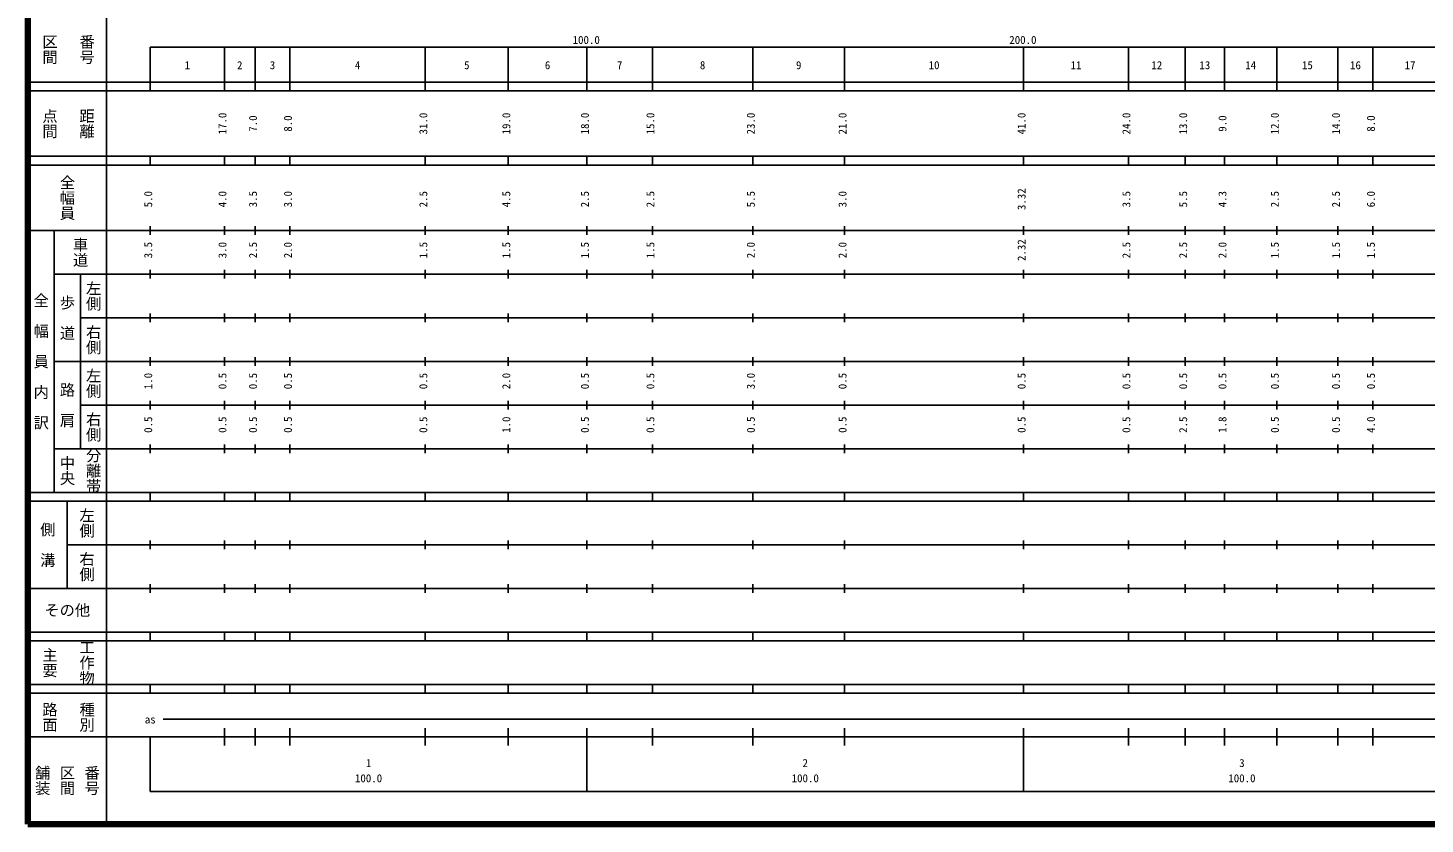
# Model space of a CAD drawing. Units: millimetres on the paper, enlarged 1000 times. Extents: x 40000 to 680000, y 20000 to 380000.
# Drawn here: x 40000 to 359936, y 20000 to 202409 of the extents above; entities that cross this region are included whole.
import ezdxf
from ezdxf.enums import TextEntityAlignment as Align

# ---------------------------------------------------------------- set-up
doc = ezdxf.new("R2010")
doc.units = ezdxf.units.MM
doc.header["$LTSCALE"] = 1000
doc.layers.add('M-TTL', color=2, linetype='Continuous', lineweight=140)
doc.layers.add('M-TTL-BAND', color=7, linetype='Continuous', lineweight=25)
doc.styles.add('@ＭＳ ゴシック', font='')
doc.styles.add('ＭＳ ゴシック', font='')
doc.styles.get('@ＭＳ ゴシック').set_extended_font_data('@MS Gothic')
doc.styles.get('ＭＳ ゴシック').set_extended_font_data('MS Gothic')

msp = doc.modelspace()

# ---------------------------------------------------------------- linework, layer by layer
at = {"layer": 'M-TTL'}
for p, q in [((40000, 380000), (40000, 20000)), ((40000, 20000), (680000, 20000))]:
    msp.add_line(p, q, dxfattribs=at)
at = {"layer": 'M-TTL-BAND'}
for p, q in [((58000, 370000), (58000, 20000)), ((68000, 198000), (579000, 198000)), ((68000, 198000), (68000, 188000)), ((85000, 188000), (85000, 198000)), ((92000, 188000), (92000, 198000)), ((100000, 188000), (100000, 198000)), ((131000, 188000), (131000, 198000)), ((150000, 188000), (150000, 198000)), ((168000, 188000), (168000, 198000)), ((183000, 188000), (183000, 198000)), ((206000, 188000), (206000, 198000)), ((227000, 188000), (227000, 198000)), ((268000, 188000), (268000, 198000)), ((292000, 188000), (292000, 198000)), ((305000, 188000), (305000, 198000)), ((314000, 188000), (314000, 198000)), ((326000, 188000), (326000, 198000)), ((340000, 188000), (340000, 198000)), ((348000, 188000), (348000, 198000)), ((40000, 190000), (579000, 190000)), ((40000, 188000), (579000, 188000)), ((40000, 173000), (579000, 173000)), ((68000, 171000), (68000, 173000)), ((85000, 171000), (85000, 173000)), ((92000, 171000), (92000, 173000)), ((100000, 171000), (100000, 173000)), ((131000, 171000), (131000, 173000)), ((150000, 171000), (150000, 173000)), ((168000, 171000), (168000, 173000)), ((183000, 171000), (183000, 173000)), ((206000, 171000), (206000, 173000)), ((227000, 171000), (227000, 173000)), ((268000, 171000), (268000, 173000)), ((292000, 171000), (292000, 173000)), ((305000, 171000), (305000, 173000)), ((314000, 171000), (314000, 173000)), ((326000, 171000), (326000, 173000)), ((340000, 171000), (340000, 173000)), ((348000, 171000), (348000, 173000)), ((40000, 171000), (579000, 171000)), ((68000, 155000), (68000, 157000)), ((85000, 155000), (85000, 157000)), ((92000, 155000), (92000, 157000)), ((100000, 155000), (100000, 157000)), ((131000, 155000), (131000, 157000)), ((150000, 155000), (150000, 157000)), ((168000, 155000), (168000, 157000)), ((183000, 155000), (183000, 157000)), ((206000, 155000), (206000, 157000)), ((227000, 155000), (227000, 157000)), ((268000, 155000), (268000, 157000)), ((292000, 155000), (292000, 157000)), ((305000, 155000), (305000, 157000)), ((314000, 155000), (314000, 157000)), ((326000, 155000), (326000, 157000)), ((340000, 155000), (340000, 157000)), ((348000, 155000), (348000, 157000)), ((40000, 156000), (579000, 156000)), ((46000, 96000), (46000, 156000)), ((46000, 146000), (579000, 146000)), ((52000, 146000), (52000, 106000)), ((68000, 145000), (68000, 147000)), ((85000, 145000), (85000, 147000)), ((92000, 145000), (92000, 147000)), ((100000, 145000), (100000, 147000)), ((131000, 145000), (131000, 147000)), ((150000, 145000), (150000, 147000)), ((168000, 145000), (168000, 147000)), ((183000, 145000), (183000, 147000)), ((206000, 145000), (206000, 147000)), ((227000, 145000), (227000, 147000)), ((268000, 145000), (268000, 147000)), ((292000, 145000), (292000, 147000)), ((305000, 145000), (305000, 147000)), ((314000, 145000), (314000, 147000)), ((326000, 145000), (326000, 147000)), ((340000, 145000), (340000, 147000)), ((348000, 145000), (348000, 147000)), ((52000, 136000), (579000, 136000)), ((68000, 135000), (68000, 137000)), ((85000, 135000), (85000, 137000)), ((92000, 135000), (92000, 137000)), ((100000, 135000), (100000, 137000)), ((131000, 135000), (131000, 137000)), ((150000, 135000), (150000, 137000)), ((168000, 135000), (168000, 137000)), ((183000, 135000), (183000, 137000)), ((206000, 135000), (206000, 137000)), ((227000, 135000), (227000, 137000)), ((268000, 135000), (268000, 137000)), ((292000, 135000), (292000, 137000)), ((305000, 135000), (305000, 137000)), ((314000, 135000), (314000, 137000)), ((326000, 135000), (326000, 137000)), ((340000, 135000), (340000, 137000)), ((348000, 135000), (348000, 137000)), ((46000, 126000), (579000, 126000)), ((68000, 125000), (68000, 127000)), ((85000, 125000), (85000, 127000)), ((92000, 125000), (92000, 127000)), ((100000, 125000), (100000, 127000)), ((131000, 125000), (131000, 127000)), ((150000, 125000), (150000, 127000)), ((168000, 125000), (168000, 127000)), ((183000, 125000), (183000, 127000)), ((206000, 125000), (206000, 127000)), ((227000, 125000), (227000, 127000)), ((268000, 125000), (268000, 127000)), ((292000, 125000), (292000, 127000)), ((305000, 125000), (305000, 127000)), ((314000, 125000), (314000, 127000)), ((326000, 125000), (326000, 127000)), ((340000, 125000), (340000, 127000)), ((348000, 125000), (348000, 127000)), ((52000, 116000), (579000, 116000)), ((68000, 115000), (68000, 117000)), ((85000, 115000), (85000, 117000)), ((92000, 115000), (92000, 117000)), ((100000, 115000), (100000, 117000)), ((131000, 115000), (131000, 117000)), ((150000, 115000), (150000, 117000)), ((168000, 115000), (168000, 117000)), ((183000, 115000), (183000, 117000)), ((206000, 115000), (206000, 117000)), ((227000, 115000), (227000, 117000)), ((268000, 115000), (268000, 117000)), ((292000, 115000), (292000, 117000)), ((305000, 115000), (305000, 117000)), ((314000, 115000), (314000, 117000)), ((326000, 115000), (326000, 117000)), ((340000, 115000), (340000, 117000)), ((348000, 115000), (348000, 117000)), ((46000, 106000), (579000, 106000)), ((68000, 105000), (68000, 107000)), ((85000, 105000), (85000, 107000)), ((92000, 105000), (92000, 107000)), ((100000, 105000), (100000, 107000)), ((131000, 105000), (131000, 107000)), ((150000, 105000), (150000, 107000)), ((168000, 105000), (168000, 107000)), ((183000, 105000), (183000, 107000)), ((206000, 105000), (206000, 107000)), ((227000, 105000), (227000, 107000)), ((268000, 105000), (268000, 107000)), ((292000, 105000), (292000, 107000)), ((305000, 105000), (305000, 107000)), ((314000, 105000), (314000, 107000)), ((326000, 105000), (326000, 107000)), ((340000, 105000), (340000, 107000)), ((348000, 105000), (348000, 107000)), ((40000, 96000), (579000, 96000)), ((68000, 94000), (68000, 96000)), ((85000, 94000), (85000, 96000)), ((92000, 94000), (92000, 96000)), ((100000, 94000), (100000, 96000)), ((131000, 94000), (131000, 96000)), ((150000, 94000), (150000, 96000)), ((168000, 94000), (168000, 96000)), ((183000, 94000), (183000, 96000)), ((206000, 94000), (206000, 96000)), ((227000, 94000), (227000, 96000)), ((268000, 94000), (268000, 96000)), ((292000, 94000), (292000, 96000)), ((305000, 94000), (305000, 96000)), ((314000, 94000), (314000, 96000)), ((326000, 94000), (326000, 96000)), ((340000, 94000), (340000, 96000)), ((348000, 94000), (348000, 96000)), ((40000, 94000), (579000, 94000)), ((49000, 94000), (49000, 74000)), ((49000, 84000), (579000, 84000)), ((68000, 83000), (68000, 85000)), ((85000, 83000), (85000, 85000)), ((92000, 83000), (92000, 85000)), ((100000, 83000), (100000, 85000)), ((131000, 83000), (131000, 85000)), ((150000, 83000), (150000, 85000)), ((168000, 83000), (168000, 85000)), ((183000, 83000), (183000, 85000)), ((206000, 83000), (206000, 85000)), ((227000, 83000), (227000, 85000)), ((268000, 83000), (268000, 85000)), ((292000, 83000), (292000, 85000)), ((305000, 83000), (305000, 85000)), ((314000, 83000), (314000, 85000)), ((326000, 83000), (326000, 85000)), ((340000, 83000), (340000, 85000)), ((348000, 83000), (348000, 85000)), ((40000, 74000), (579000, 74000)), ((68000, 73000), (68000, 75000)), ((85000, 73000), (85000, 75000)), ((92000, 73000), (92000, 75000)), ((100000, 73000), (100000, 75000)), ((131000, 73000), (131000, 75000)), ((150000, 73000), (150000, 75000)), ((168000, 73000), (168000, 75000)), ((183000, 73000), (183000, 75000)), ((206000, 73000), (206000, 75000)), ((227000, 73000), (227000, 75000)), ((268000, 73000), (268000, 75000)), ((292000, 73000), (292000, 75000)), ((305000, 73000), (305000, 75000)), ((314000, 73000), (314000, 75000)), ((326000, 73000), (326000, 75000)), ((340000, 73000), (340000, 75000)), ((348000, 73000), (348000, 75000)), ((40000, 64000), (579000, 64000)), ((68000, 62000), (68000, 64000)), ((85000, 62000), (85000, 64000)), ((92000, 62000), (92000, 64000)), ((100000, 62000), (100000, 64000)), ((131000, 62000), (131000, 64000)), ((150000, 62000), (150000, 64000)), ((168000, 62000), (168000, 64000)), ((183000, 62000), (183000, 64000)), ((206000, 62000), (206000, 64000)), ((227000, 62000), (227000, 64000)), ((268000, 62000), (268000, 64000)), ((292000, 62000), (292000, 64000)), ((305000, 62000), (305000, 64000)), ((314000, 62000), (314000, 64000)), ((326000, 62000), (326000, 64000)), ((340000, 62000), (340000, 64000)), ((348000, 62000), (348000, 64000)), ((40000, 62000), (579000, 62000)), ((40000, 52000), (579000, 52000)), ((68000, 50000), (68000, 52000)), ((85000, 50000), (85000, 52000)), ((92000, 50000), (92000, 52000)), ((100000, 50000), (100000, 52000)), ((131000, 50000), (131000, 52000)), ((150000, 50000), (150000, 52000)), ((168000, 50000), (168000, 52000)), ((183000, 50000), (183000, 52000)), ((206000, 50000), (206000, 52000)), ((227000, 50000), (227000, 52000)), ((268000, 50000), (268000, 52000)), ((292000, 50000), (292000, 52000)), ((305000, 50000), (305000, 52000)), ((314000, 50000), (314000, 52000)), ((326000, 50000), (326000, 52000)), ((340000, 50000), (340000, 52000)), ((348000, 50000), (348000, 52000)), ((40000, 50000), (579000, 50000)), ((71000, 44000), (565000, 44000)), ((85000, 38000), (85000, 42000)), ((92000, 38000), (92000, 42000)), ((100000, 38000), (100000, 42000)), ((131000, 38000), (131000, 42000)), ((150000, 38000), (150000, 42000)), ((168000, 27500), (168000, 42000)), ((183000, 38000), (183000, 42000)), ((206000, 38000), (206000, 42000)), ((227000, 38000), (227000, 42000)), ((268000, 27500), (268000, 42000)), ((292000, 38000), (292000, 42000)), ((305000, 38000), (305000, 42000)), ((314000, 38000), (314000, 42000)), ((326000, 38000), (326000, 42000)), ((340000, 38000), (340000, 42000)), ((348000, 38000), (348000, 42000)), ((40000, 40000), (579000, 40000)), ((68000, 40000), (68000, 27500)), ((68000, 27500), (579000, 27500))]:
    msp.add_line(p, q, dxfattribs=at)

# ---------------------------------------------------------------- texts
at = {"layer": 'M-TTL-BAND', "style": '@ＭＳ ゴシック'}
for s, p in [('区間', (45000, 197500)), ('番号', (53500, 197500)), ('点間', (45000, 180500)), ('距離', (53500, 180500)), ('全幅員', (49000, 163500)), ('車道', (52000, 151000)), ('左側', (55000, 141000)), ('全\u3000幅\u3000員\u3000内\u3000訳', (43000, 126000)), ('歩\u3000道', (49000, 136000)), ('右側', (55000, 131000)), ('左側', (55000, 121000)), ('路\u3000肩', (49000, 116000)), ('右側', (55000, 111000)), ('分離帯', (55000, 101000)), ('中央', (49000, 101000)), ('左側', (53500, 89000)), ('側\u3000溝', (44500, 84000)), ('右側', (53500, 79000)), ('工作物', (53500, 57000)), ('主要', (45000, 57000)), ('路面', (45000, 44500)), ('種別', (53500, 44500)), ('舗装', (43333, 30000)), ('区間', (49000, 30000)), ('番号', (54667, 30000))]:
    msp.add_text(s, height=2566, rotation=270, dxfattribs=at).set_placement(p, align=Align.MIDDLE_CENTER)
at = {"layer": 'M-TTL-BAND', "style": 'ＭＳ ゴシック'}
for s, p in [('100.0', (167844, 198195)), ('200.0', (267844, 198195)), ('1', (76500, 192405)), ('2', (88500, 192405)), ('3', (96000, 192405)), ('4', (115500, 192405)), ('5', (140500, 192405)), ('6', (159000, 192405)), ('7', (175500, 192405)), ('8', (194500, 192405)), ('9', (216500, 192405)), ('10', (247500, 192405)), ('11', (280000, 192405)), ('12', (298500, 192405)), ('13', (309500, 192405)), ('14', (320000, 192405)), ('15', (333000, 192405)), ('16', (344000, 192405)), ('17', (356500, 192405)), ('as', (68000, 42500)), ('1', (118000, 32523)), ('2', (218000, 32523)), ('3', (318000, 32523)), ('100.0', (118000, 29033)), ('100.0', (218000, 29033)), ('100.0', (318000, 29033))]:
    msp.add_text(s, height=1833, dxfattribs=at).set_placement(p, align=Align.BOTTOM_CENTER)
for s, p in [('17.0', (86000, 180500)), ('31.0', (132000, 180500)), ('19.0', (151000, 180500)), ('18.0', (169000, 180500)), ('15.0', (184000, 180500)), ('23.0', (207000, 180500)), ('21.0', (228000, 180500)), ('41.0', (269000, 180500)), ('24.0', (293000, 180500)), ('13.0', (306000, 180500)), ('12.0', (327000, 180500)), ('14.0', (341000, 180500)), ('7.0', (93000, 180500)), ('8.0', (101000, 180500)), ('9.0', (315000, 180500)), ('8.0', (349000, 180500)), ('5.0', (69000, 163174)), ('4.0', (86000, 163174)), ('3.5', (93000, 163174)), ('3.0', (101000, 163174)), ('2.5', (132000, 163174)), ('4.5', (151000, 163174)), ('2.5', (169000, 163174)), ('2.5', (184000, 163174)), ('5.5', (207000, 163174)), ('3.0', (228000, 163174)), ('3.32', (269000, 163174)), ('3.5', (293000, 163174)), ('5.5', (306000, 163174)), ('4.3', (315000, 163174)), ('2.5', (327000, 163174)), ('2.5', (341000, 163174)), ('6.0', (349000, 163174)), ('2.32', (269000, 151500)), ('3.5', (69000, 151500)), ('3.0', (86000, 151500)), ('2.5', (93000, 151500)), ('2.0', (101000, 151500)), ('1.5', (132000, 151500)), ('1.5', (151000, 151500)), ('1.5', (169000, 151500)), ('1.5', (184000, 151500)), ('2.0', (207000, 151500)), ('2.0', (228000, 151500)), ('2.5', (293000, 151500)), ('2.5', (306000, 151500)), ('2.0', (315000, 151500)), ('1.5', (327000, 151500)), ('1.5', (341000, 151500)), ('1.5', (349000, 151500)), ('1.0', (69000, 121500)), ('0.5', (86000, 121500)), ('0.5', (93000, 121500)), ('0.5', (101000, 121500)), ('0.5', (132000, 121500)), ('2.0', (151000, 121500)), ('0.5', (169000, 121500)), ('0.5', (184000, 121500)), ('3.0', (207000, 121500)), ('0.5', (228000, 121500)), ('0.5', (269000, 121500)), ('0.5', (293000, 121500)), ('0.5', (306000, 121500)), ('0.5', (315000, 121500)), ('0.5', (327000, 121500)), ('0.5', (341000, 121500)), ('0.5', (349000, 121500)), ('0.5', (69000, 111500)), ('0.5', (86000, 111500)), ('0.5', (93000, 111500)), ('0.5', (101000, 111500)), ('0.5', (132000, 111500)), ('1.0', (151000, 111500)), ('0.5', (169000, 111500)), ('0.5', (184000, 111500)), ('0.5', (207000, 111500)), ('0.5', (228000, 111500)), ('0.5', (269000, 111500)), ('0.5', (293000, 111500)), ('2.5', (306000, 111500)), ('1.8', (315000, 111500)), ('0.5', (327000, 111500)), ('0.5', (341000, 111500)), ('4.0', (349000, 111500))]:
    msp.add_text(s, height=1833, rotation=90, dxfattribs=at).set_placement(p, align=Align.BOTTOM_CENTER)
msp.add_text('その他', height=2566, dxfattribs=at).set_placement((49000, 69000), align=Align.MIDDLE_CENTER)

doc.saveas('drawing.dxf')
